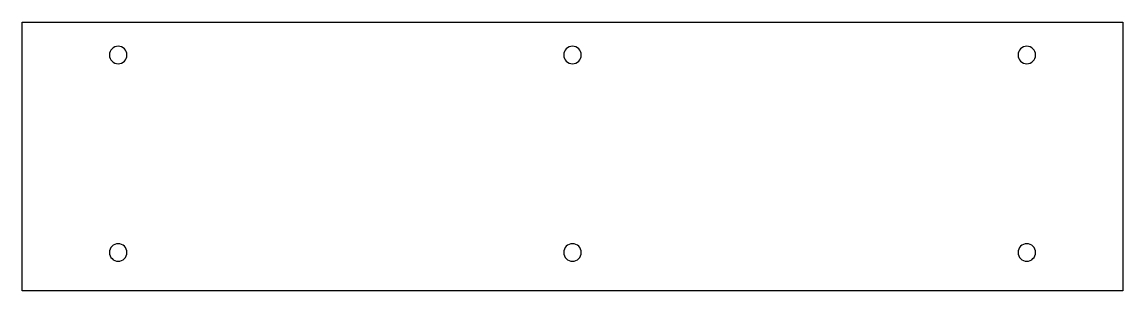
# Model space of a CAD drawing. Header units: millimetres. Extents: x -104 to 320, y 126 to 230.
import ezdxf

# ---------------------------------------------------------------- set-up
doc = ezdxf.new("R2010")
doc.units = ezdxf.units.MM
doc.header["$MEASUREMENT"] = 0

# ---------------------------------------------------------------- blocks, each defined once
blk = doc.blocks.new('block 2')
at = {"color": 7, "lineweight": 25}
blk.add_open_spline([(104.75, 216.98), (104.75, 218.85), (106.26, 220.36), (108.13, 220.36), (109.99, 220.36), (111.5, 218.85), (111.5, 216.98), (111.5, 215.11), (109.99, 213.6), (108.13, 213.6), (106.26, 213.6), (104.75, 215.11), (104.75, 216.98)], degree=3, knots=[0, 0, 0, 0, 1, 1, 1, 2, 2, 2, 3, 3, 3, 4, 4, 4, 4], dxfattribs=at)
blk = doc.blocks.new('block 3')
at = {"color": 7, "lineweight": 25}
blk.add_open_spline([(-70.51, 140.78), (-70.51, 142.65), (-69, 144.16), (-67.13, 144.16), (-65.27, 144.16), (-63.76, 142.65), (-63.76, 140.78), (-63.76, 138.91), (-65.27, 137.4), (-67.13, 137.4), (-69, 137.4), (-70.51, 138.91), (-70.51, 140.78)], degree=3, knots=[0, 0, 0, 0, 1, 1, 1, 2, 2, 2, 3, 3, 3, 4, 4, 4, 4], dxfattribs=at)
blk = doc.blocks.new('block 4')
at = {"color": 7, "lineweight": 25}
blk.add_open_spline([(280.01, 140.78), (280.01, 142.65), (281.52, 144.16), (283.39, 144.16), (285.25, 144.16), (286.76, 142.65), (286.76, 140.78), (286.76, 138.91), (285.25, 137.4), (283.39, 137.4), (281.52, 137.4), (280.01, 138.91), (280.01, 140.78)], degree=3, knots=[0, 0, 0, 0, 1, 1, 1, 2, 2, 2, 3, 3, 3, 4, 4, 4, 4], dxfattribs=at)
blk = doc.blocks.new('block 5')
at = {"color": 7, "lineweight": 25}
blk.add_open_spline([(104.75, 140.78), (104.75, 142.65), (106.26, 144.16), (108.13, 144.16), (109.99, 144.16), (111.5, 142.65), (111.5, 140.78), (111.5, 138.91), (109.99, 137.4), (108.13, 137.4), (106.26, 137.4), (104.75, 138.91), (104.75, 140.78)], degree=3, knots=[0, 0, 0, 0, 1, 1, 1, 2, 2, 2, 3, 3, 3, 4, 4, 4, 4], dxfattribs=at)
blk = doc.blocks.new('block 6')
at = {"color": 7, "lineweight": 25}
blk.add_open_spline([(-70.51, 216.98), (-70.51, 218.85), (-69, 220.36), (-67.13, 220.36), (-65.27, 220.36), (-63.76, 218.85), (-63.76, 216.98), (-63.76, 215.11), (-65.27, 213.6), (-67.13, 213.6), (-69, 213.6), (-70.51, 215.11), (-70.51, 216.98)], degree=3, knots=[0, 0, 0, 0, 1, 1, 1, 2, 2, 2, 3, 3, 3, 4, 4, 4, 4], dxfattribs=at)
blk = doc.blocks.new('block 7')
at = {"color": 7, "lineweight": 25}
blk.add_open_spline([(280.01, 216.98), (280.01, 218.85), (281.52, 220.36), (283.39, 220.36), (285.25, 220.36), (286.76, 218.85), (286.76, 216.98), (286.76, 215.11), (285.25, 213.6), (283.39, 213.6), (281.52, 213.6), (280.01, 215.11), (280.01, 216.98)], degree=3, knots=[0, 0, 0, 0, 1, 1, 1, 2, 2, 2, 3, 3, 3, 4, 4, 4, 4], dxfattribs=at)
blk = doc.blocks.new('block 8')
at = {"color": 7, "lineweight": 25}
blk.add_lwpolyline([(-104.23, 125.92), (-104.23, 229.68), (320.49, 229.68), (320.49, 125.92), (-104.23, 125.92)], dxfattribs=at)

msp = doc.modelspace()

# ---------------------------------------------------------------- block references
for name in ['block 8', 'block 6', 'block 2', 'block 7', 'block 3', 'block 5', 'block 4']:
    msp.add_blockref(name, (0, 0))

doc.saveas('drawing.dxf')
